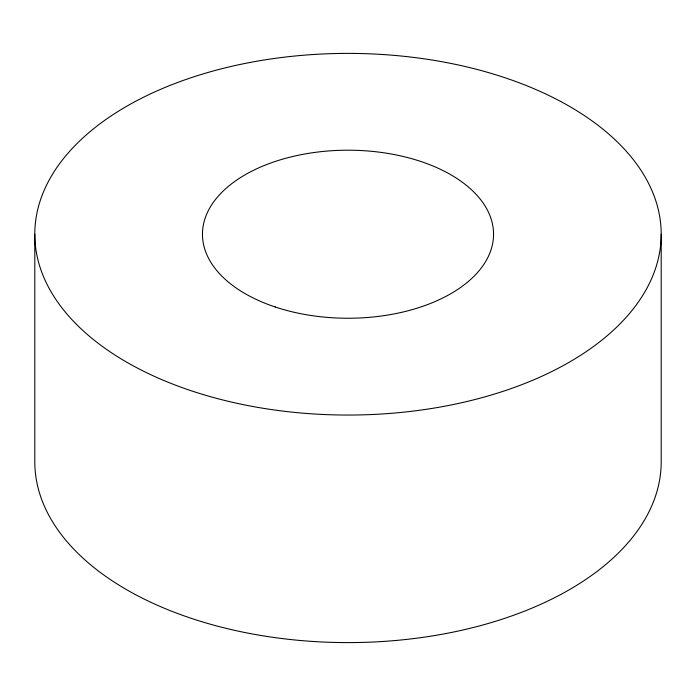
<?xml version="1.0" encoding="UTF-8"?>
<svg xmlns="http://www.w3.org/2000/svg" width="696" height="696" viewBox="0 0 696 696"><rect width="100%" height="100%" fill="white"/><g stroke="black" fill="none" stroke-linecap="round" stroke-linejoin="round"><path stroke-width="1.04" d="M661.2 234.221A313.2 180.821 0 0 1 191.4 390.821A313.2 180.821 0 0 1 191.4 77.621A313.2 180.821 0 0 1 661.2 234.221L661.2 461.779A313.2 180.821 0 0 1 348 642.599A313.2 180.821 0 0 1 34.8 461.779L34.8 234.221M275.233 306.988A145.542 84.025 0 0 0 493.542 234.221A145.542 84.025 0 0 0 275.233 161.455A145.542 84.025 0 0 0 275.233 306.988"/></g></svg>
